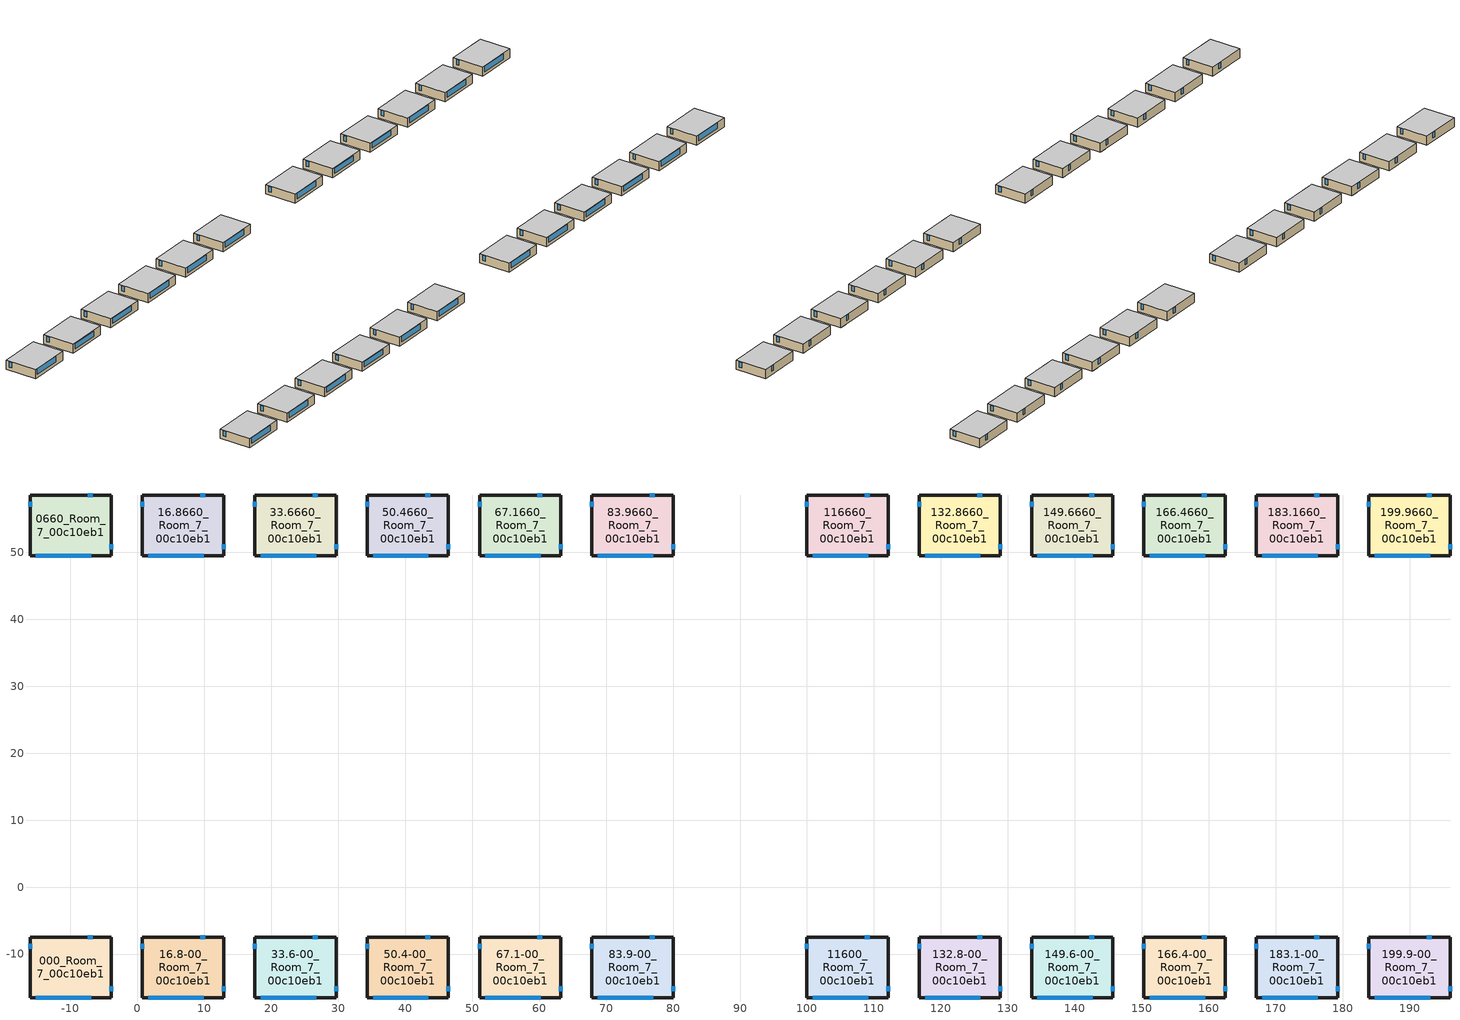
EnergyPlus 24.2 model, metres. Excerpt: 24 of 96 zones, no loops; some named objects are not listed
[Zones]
000_Room_7_00c10eb1
 floor to 000_Room_8_8c3bc936 (INT-FLOOR-TOPSIDE): -3.9,-7.45 -3.9,-16.55 -16.03,-16.55 -16.03,-7.45 z0.61
 wall outside (Steel Frame Res Ext Wall): -16.03,-7.45 -16.03,-16.55 -3.9,-16.55 -3.9,-7.45 -16.03,-7.45 z0.61:3.2
 window (Generic Double Pane): -16.03,-8.45 -16.03,-9.19 z1.52:3.04; -15.15,-16.55 -6.88,-16.55 / -3.9,-15.55 -3.9,-14.82 / -6.64,-7.45 -7.39,-7.45 z1.52:3.05
 ceiling to 000_Room_6_9d224beb ({2d4ed075-157c-437b-abe7-b8e8dfbaae9f}): -16.03,-7.45 -16.03,-16.55 -3.9,-16.55 -3.9,-7.45 z3.2
0660_Room_7_00c10eb1
 floor to 0660_Room_8_8c3bc936 (INT-FLOOR-TOPSIDE): -3.9,58.55 -3.9,49.45 -16.03,49.45 -16.03,58.55 z0.61
 wall outside (Steel Frame Res Ext Wall): -16.03,58.55 -16.03,49.45 -3.9,49.45 -3.9,58.55 -16.03,58.55 z0.61:3.2
 window (Generic Double Pane): -16.03,57.55 -16.03,56.81 z1.52:3.04; -15.15,49.45 -6.88,49.45 / -3.9,50.45 -3.9,51.18 / -6.64,58.55 -7.39,58.55 z1.52:3.05
 ceiling to 0660_Room_6_9d224beb ({2d4ed075-157c-437b-abe7-b8e8dfbaae9f}): -16.03,58.55 -16.03,49.45 -3.9,49.45 -3.9,58.55 z3.2
11600_Room_7_00c10eb1
 floor to 11600_Room_8_8c3bc936 (INT-FLOOR-TOPSIDE): 112.1,-7.45 112.1,-16.55 99.97,-16.55 99.97,-7.45 z0.61
 wall outside (Steel Frame Res Ext Wall): 99.97,-7.45 99.97,-16.55 112.1,-16.55 112.1,-7.45 99.97,-7.45 z0.61:3.2
 window (Generic Double Pane): 99.97,-8.45 99.97,-9.19 z1.52:3.04; 100.85,-16.55 109.12,-16.55 / 112.1,-15.55 112.1,-14.82 / 109.36,-7.45 108.61,-7.45 z1.52:3.05
 ceiling to 11600_Room_6_9d224beb ({2d4ed075-157c-437b-abe7-b8e8dfbaae9f}): 99.97,-7.45 99.97,-16.55 112.1,-16.55 112.1,-7.45 z3.2
116660_Room_7_00c10eb1
 floor to 116660_Room_8_8c3bc936 (INT-FLOOR-TOPSIDE): 112.1,58.55 112.1,49.45 99.97,49.45 99.97,58.55 z0.61
 wall outside (Steel Frame Res Ext Wall): 99.97,58.55 99.97,49.45 112.1,49.45 112.1,58.55 99.97,58.55 z0.61:3.2
 window (Generic Double Pane): 99.97,57.55 99.97,56.81 z1.52:3.04; 100.85,49.45 109.12,49.45 / 112.1,50.45 112.1,51.18 / 109.36,58.55 108.61,58.55 z1.52:3.05
 ceiling to 116660_Room_6_9d224beb ({2d4ed075-157c-437b-abe7-b8e8dfbaae9f}): 99.97,58.55 99.97,49.45 112.1,49.45 112.1,58.55 z3.2
132.8-00_Room_7_00c10eb1
 floor to 132.8-00_Room_8_8c3bc936 (INT-FLOOR-TOPSIDE): 128.89,-7.45 128.89,-16.55 116.75,-16.55 116.75,-7.45 z0.61
 wall outside (Steel Frame Res Ext Wall): 116.75,-7.45 116.75,-16.55 128.89,-16.55 128.89,-7.45 116.75,-7.45 z0.61:3.2
 window (Generic Double Pane): 116.75,-8.45 116.75,-9.19 z1.52:3.04; 117.63,-16.55 125.9,-16.55 / 128.89,-15.55 128.89,-14.82 / 126.15,-7.45 125.4,-7.45 z1.52:3.05
 ceiling to 132.8-00_Room_6_9d224beb ({2d4ed075-157c-437b-abe7-b8e8dfbaae9f}): 116.75,-7.45 116.75,-16.55 128.89,-16.55 128.89,-7.45 z3.2
132.8660_Room_7_00c10eb1
 floor to 132.8660_Room_8_8c3bc936 (INT-FLOOR-TOPSIDE): 128.89,58.55 128.89,49.45 116.75,49.45 116.75,58.55 z0.61
 wall outside (Steel Frame Res Ext Wall): 116.75,58.55 116.75,49.45 128.89,49.45 128.89,58.55 116.75,58.55 z0.61:3.2
 window (Generic Double Pane): 116.75,57.55 116.75,56.81 z1.52:3.04; 117.63,49.45 125.9,49.45 / 128.89,50.45 128.89,51.18 / 126.15,58.55 125.4,58.55 z1.52:3.05
 ceiling to 132.8660_Room_6_9d224beb ({2d4ed075-157c-437b-abe7-b8e8dfbaae9f}): 116.75,58.55 116.75,49.45 128.89,49.45 128.89,58.55 z3.2
149.6-00_Room_7_00c10eb1
 floor to 149.6-00_Room_8_8c3bc936 (INT-FLOOR-TOPSIDE): 145.67,-7.45 145.67,-16.55 133.54,-16.55 133.54,-7.45 z0.61
 wall outside (Steel Frame Res Ext Wall): 133.54,-7.45 133.54,-16.55 145.67,-16.55 145.67,-7.45 133.54,-7.45 z0.61:3.2
 window (Generic Double Pane): 133.54,-8.45 133.54,-9.19 z1.52:3.04; 134.42,-16.55 142.69,-16.55 / 145.67,-15.55 145.67,-14.82 / 142.93,-7.45 142.18,-7.45 z1.52:3.05
 ceiling to 149.6-00_Room_6_9d224beb ({2d4ed075-157c-437b-abe7-b8e8dfbaae9f}): 133.54,-7.45 133.54,-16.55 145.67,-16.55 145.67,-7.45 z3.2
149.6660_Room_7_00c10eb1
 floor to 149.6660_Room_8_8c3bc936 (INT-FLOOR-TOPSIDE): 145.67,58.55 145.67,49.45 133.54,49.45 133.54,58.55 z0.61
 wall outside (Steel Frame Res Ext Wall): 133.54,58.55 133.54,49.45 145.67,49.45 145.67,58.55 133.54,58.55 z0.61:3.2
 window (Generic Double Pane): 133.54,57.55 133.54,56.81 z1.52:3.04; 134.42,49.45 142.69,49.45 / 145.67,50.45 145.67,51.18 / 142.93,58.55 142.18,58.55 z1.52:3.05
 ceiling to 149.6660_Room_6_9d224beb ({2d4ed075-157c-437b-abe7-b8e8dfbaae9f}): 133.54,58.55 133.54,49.45 145.67,49.45 145.67,58.55 z3.2
16.8-00_Room_7_00c10eb1
 floor to 16.8-00_Room_8_8c3bc936 (INT-FLOOR-TOPSIDE): 12.89,-7.45 12.89,-16.55 0.75,-16.55 0.75,-7.45 z0.61
 wall outside (Steel Frame Res Ext Wall): 0.75,-7.45 0.75,-16.55 12.89,-16.55 12.89,-7.45 0.75,-7.45 z0.61:3.2
 window (Generic Double Pane): 0.75,-8.45 0.75,-9.19 z1.52:3.04; 1.63,-16.55 9.9,-16.55 / 12.89,-15.55 12.89,-14.82 / 10.15,-7.45 9.4,-7.45 z1.52:3.05
 ceiling to 16.8-00_Room_6_9d224beb ({2d4ed075-157c-437b-abe7-b8e8dfbaae9f}): 0.75,-7.45 0.75,-16.55 12.89,-16.55 12.89,-7.45 z3.2
16.8660_Room_7_00c10eb1
 floor to 16.8660_Room_8_8c3bc936 (INT-FLOOR-TOPSIDE): 12.89,58.55 12.89,49.45 0.75,49.45 0.75,58.55 z0.61
 wall outside (Steel Frame Res Ext Wall): 0.75,58.55 0.75,49.45 12.89,49.45 12.89,58.55 0.75,58.55 z0.61:3.2
 window (Generic Double Pane): 0.75,57.55 0.75,56.81 z1.52:3.04; 1.63,49.45 9.9,49.45 / 12.89,50.45 12.89,51.18 / 10.15,58.55 9.4,58.55 z1.52:3.05
 ceiling to 16.8660_Room_6_9d224beb ({2d4ed075-157c-437b-abe7-b8e8dfbaae9f}): 0.75,58.55 0.75,49.45 12.89,49.45 12.89,58.55 z3.2
166.4-00_Room_7_00c10eb1
 floor to 166.4-00_Room_8_8c3bc936 (INT-FLOOR-TOPSIDE): 162.46,-7.45 162.46,-16.55 150.33,-16.55 150.33,-7.45 z0.61
 wall outside (Steel Frame Res Ext Wall): 150.33,-7.45 150.33,-16.55 162.46,-16.55 162.46,-7.45 150.33,-7.45 z0.61:3.2
 window (Generic Double Pane): 150.33,-8.45 150.33,-9.19 z1.52:3.04; 151.21,-16.55 159.47,-16.55 / 162.46,-15.55 162.46,-14.82 / 159.72,-7.45 158.97,-7.45 z1.52:3.05
 ceiling to 166.4-00_Room_6_9d224beb ({2d4ed075-157c-437b-abe7-b8e8dfbaae9f}): 150.33,-7.45 150.33,-16.55 162.46,-16.55 162.46,-7.45 z3.2
166.4660_Room_7_00c10eb1
 floor to 166.4660_Room_8_8c3bc936 (INT-FLOOR-TOPSIDE): 162.46,58.55 162.46,49.45 150.33,49.45 150.33,58.55 z0.61
 wall outside (Steel Frame Res Ext Wall): 150.33,58.55 150.33,49.45 162.46,49.45 162.46,58.55 150.33,58.55 z0.61:3.2
 window (Generic Double Pane): 150.33,57.55 150.33,56.81 z1.52:3.04; 151.21,49.45 159.47,49.45 / 162.46,50.45 162.46,51.18 / 159.72,58.55 158.97,58.55 z1.52:3.05
 ceiling to 166.4660_Room_6_9d224beb ({2d4ed075-157c-437b-abe7-b8e8dfbaae9f}): 150.33,58.55 150.33,49.45 162.46,49.45 162.46,58.55 z3.2
183.1-00_Room_7_00c10eb1
 floor to 183.1-00_Room_8_8c3bc936 (INT-FLOOR-TOPSIDE): 179.25,-7.45 179.25,-16.55 167.11,-16.55 167.11,-7.45 z0.61
 wall outside (Steel Frame Res Ext Wall): 167.11,-7.45 167.11,-16.55 179.25,-16.55 179.25,-7.45 167.11,-7.45 z0.61:3.2
 window (Generic Double Pane): 167.11,-8.45 167.11,-9.19 z1.52:3.04; 167.99,-16.55 176.26,-16.55 / 179.25,-15.55 179.25,-14.82 / 176.5,-7.45 175.76,-7.45 z1.52:3.05
 ceiling to 183.1-00_Room_6_9d224beb ({2d4ed075-157c-437b-abe7-b8e8dfbaae9f}): 167.11,-7.45 167.11,-16.55 179.25,-16.55 179.25,-7.45 z3.2
183.1660_Room_7_00c10eb1
 floor to 183.1660_Room_8_8c3bc936 (INT-FLOOR-TOPSIDE): 179.25,58.55 179.25,49.45 167.11,49.45 167.11,58.55 z0.61
 wall outside (Steel Frame Res Ext Wall): 167.11,58.55 167.11,49.45 179.25,49.45 179.25,58.55 167.11,58.55 z0.61:3.2
 window (Generic Double Pane): 167.11,57.55 167.11,56.81 z1.52:3.04; 167.99,49.45 176.26,49.45 / 179.25,50.45 179.25,51.18 / 176.5,58.55 175.76,58.55 z1.52:3.05
 ceiling to 183.1660_Room_6_9d224beb ({2d4ed075-157c-437b-abe7-b8e8dfbaae9f}): 167.11,58.55 167.11,49.45 179.25,49.45 179.25,58.55 z3.2
199.9-00_Room_7_00c10eb1
 floor to 199.9-00_Room_8_8c3bc936 (INT-FLOOR-TOPSIDE): 196.03,-7.45 196.03,-16.55 183.9,-16.55 183.9,-7.45 z0.61
 wall outside (Steel Frame Res Ext Wall): 183.9,-7.45 183.9,-16.55 196.03,-16.55 196.03,-7.45 183.9,-7.45 z0.61:3.2
 window (Generic Double Pane): 183.9,-8.45 183.9,-9.19 z1.52:3.04; 184.78,-16.55 193.04,-16.55 / 196.03,-15.55 196.03,-14.82 / 193.29,-7.45 192.54,-7.45 z1.52:3.05
 ceiling to 199.9-00_Room_6_9d224beb ({2d4ed075-157c-437b-abe7-b8e8dfbaae9f}): 183.9,-7.45 183.9,-16.55 196.03,-16.55 196.03,-7.45 z3.2
199.9660_Room_7_00c10eb1
 floor to 199.9660_Room_8_8c3bc936 (INT-FLOOR-TOPSIDE): 196.03,58.55 196.03,49.45 183.9,49.45 183.9,58.55 z0.61
 wall outside (Steel Frame Res Ext Wall): 183.9,58.55 183.9,49.45 196.03,49.45 196.03,58.55 183.9,58.55 z0.61:3.2
 window (Generic Double Pane): 183.9,57.55 183.9,56.81 z1.52:3.04; 184.78,49.45 193.04,49.45 / 196.03,50.45 196.03,51.18 / 193.29,58.55 192.54,58.55 z1.52:3.05
 ceiling to 199.9660_Room_6_9d224beb ({2d4ed075-157c-437b-abe7-b8e8dfbaae9f}): 183.9,58.55 183.9,49.45 196.03,49.45 196.03,58.55 z3.2
33.6-00_Room_7_00c10eb1
 floor to 33.6-00_Room_8_8c3bc936 (INT-FLOOR-TOPSIDE): 29.67,-7.45 29.67,-16.55 17.54,-16.55 17.54,-7.45 z0.61
 wall outside (Steel Frame Res Ext Wall): 17.54,-7.45 17.54,-16.55 29.67,-16.55 29.67,-7.45 17.54,-7.45 z0.61:3.2
 window (Generic Double Pane): 17.54,-8.45 17.54,-9.19 z1.52:3.04; 18.42,-16.55 26.69,-16.55 / 29.67,-15.55 29.67,-14.82 / 26.93,-7.45 26.18,-7.45 z1.52:3.05
 ceiling to 33.6-00_Room_6_9d224beb ({2d4ed075-157c-437b-abe7-b8e8dfbaae9f}): 17.54,-7.45 17.54,-16.55 29.67,-16.55 29.67,-7.45 z3.2
33.6660_Room_7_00c10eb1
 floor to 33.6660_Room_8_8c3bc936 (INT-FLOOR-TOPSIDE): 29.67,58.55 29.67,49.45 17.54,49.45 17.54,58.55 z0.61
 wall outside (Steel Frame Res Ext Wall): 17.54,58.55 17.54,49.45 29.67,49.45 29.67,58.55 17.54,58.55 z0.61:3.2
 window (Generic Double Pane): 17.54,57.55 17.54,56.81 z1.52:3.04; 18.42,49.45 26.69,49.45 / 29.67,50.45 29.67,51.18 / 26.93,58.55 26.18,58.55 z1.52:3.05
 ceiling to 33.6660_Room_6_9d224beb ({2d4ed075-157c-437b-abe7-b8e8dfbaae9f}): 17.54,58.55 17.54,49.45 29.67,49.45 29.67,58.55 z3.2
50.4-00_Room_7_00c10eb1
 floor to 50.4-00_Room_8_8c3bc936 (INT-FLOOR-TOPSIDE): 46.46,-7.45 46.46,-16.55 34.33,-16.55 34.33,-7.45 z0.61
 wall outside (Steel Frame Res Ext Wall): 34.33,-7.45 34.33,-16.55 46.46,-16.55 46.46,-7.45 34.33,-7.45 z0.61:3.2
 window (Generic Double Pane): 34.33,-8.45 34.33,-9.19 z1.52:3.04; 35.21,-16.55 43.47,-16.55 / 46.46,-15.55 46.46,-14.82 / 43.72,-7.45 42.97,-7.45 z1.52:3.05
 ceiling to 50.4-00_Room_6_9d224beb ({2d4ed075-157c-437b-abe7-b8e8dfbaae9f}): 34.33,-7.45 34.33,-16.55 46.46,-16.55 46.46,-7.45 z3.2
50.4660_Room_7_00c10eb1
 floor to 50.4660_Room_8_8c3bc936 (INT-FLOOR-TOPSIDE): 46.46,58.55 46.46,49.45 34.33,49.45 34.33,58.55 z0.61
 wall outside (Steel Frame Res Ext Wall): 34.33,58.55 34.33,49.45 46.46,49.45 46.46,58.55 34.33,58.55 z0.61:3.2
 window (Generic Double Pane): 34.33,57.55 34.33,56.81 z1.52:3.04; 35.21,49.45 43.47,49.45 / 46.46,50.45 46.46,51.18 / 43.72,58.55 42.97,58.55 z1.52:3.05
 ceiling to 50.4660_Room_6_9d224beb ({2d4ed075-157c-437b-abe7-b8e8dfbaae9f}): 34.33,58.55 34.33,49.45 46.46,49.45 46.46,58.55 z3.2
67.1-00_Room_7_00c10eb1
 floor to 67.1-00_Room_8_8c3bc936 (INT-FLOOR-TOPSIDE): 63.25,-7.45 63.25,-16.55 51.11,-16.55 51.11,-7.45 z0.61
 wall outside (Steel Frame Res Ext Wall): 51.11,-7.45 51.11,-16.55 63.25,-16.55 63.25,-7.45 51.11,-7.45 z0.61:3.2
 window (Generic Double Pane): 51.11,-8.45 51.11,-9.19 z1.52:3.04; 51.99,-16.55 60.26,-16.55 / 63.25,-15.55 63.25,-14.82 / 60.5,-7.45 59.76,-7.45 z1.52:3.05
 ceiling to 67.1-00_Room_6_9d224beb ({2d4ed075-157c-437b-abe7-b8e8dfbaae9f}): 51.11,-7.45 51.11,-16.55 63.25,-16.55 63.25,-7.45 z3.2
67.1660_Room_7_00c10eb1
 floor to 67.1660_Room_8_8c3bc936 (INT-FLOOR-TOPSIDE): 63.25,58.55 63.25,49.45 51.11,49.45 51.11,58.55 z0.61
 wall outside (Steel Frame Res Ext Wall): 51.11,58.55 51.11,49.45 63.25,49.45 63.25,58.55 51.11,58.55 z0.61:3.2
 window (Generic Double Pane): 51.11,57.55 51.11,56.81 z1.52:3.04; 51.99,49.45 60.26,49.45 / 63.25,50.45 63.25,51.18 / 60.5,58.55 59.76,58.55 z1.52:3.05
 ceiling to 67.1660_Room_6_9d224beb ({2d4ed075-157c-437b-abe7-b8e8dfbaae9f}): 51.11,58.55 51.11,49.45 63.25,49.45 63.25,58.55 z3.2
83.9-00_Room_7_00c10eb1
 floor to 83.9-00_Room_8_8c3bc936 (INT-FLOOR-TOPSIDE): 80.03,-7.45 80.03,-16.55 67.9,-16.55 67.9,-7.45 z0.61
 wall outside (Steel Frame Res Ext Wall): 67.9,-7.45 67.9,-16.55 80.03,-16.55 80.03,-7.45 67.9,-7.45 z0.61:3.2
 window (Generic Double Pane): 67.9,-8.45 67.9,-9.19 z1.52:3.04; 68.78,-16.55 77.04,-16.55 / 80.03,-15.55 80.03,-14.82 / 77.29,-7.45 76.54,-7.45 z1.52:3.05
 ceiling to 83.9-00_Room_6_9d224beb ({2d4ed075-157c-437b-abe7-b8e8dfbaae9f}): 67.9,-7.45 67.9,-16.55 80.03,-16.55 80.03,-7.45 z3.2
83.9660_Room_7_00c10eb1
 floor to 83.9660_Room_8_8c3bc936 (INT-FLOOR-TOPSIDE): 80.03,58.55 80.03,49.45 67.9,49.45 67.9,58.55 z0.61
 wall outside (Steel Frame Res Ext Wall): 67.9,58.55 67.9,49.45 80.03,49.45 80.03,58.55 67.9,58.55 z0.61:3.2
 window (Generic Double Pane): 67.9,57.55 67.9,56.81 z1.52:3.04; 68.78,49.45 77.04,49.45 / 80.03,50.45 80.03,51.18 / 77.29,58.55 76.54,58.55 z1.52:3.05
 ceiling to 83.9660_Room_6_9d224beb ({2d4ed075-157c-437b-abe7-b8e8dfbaae9f}): 67.9,58.55 67.9,49.45 80.03,49.45 80.03,58.55 z3.2
shading: 62.75,-7.45 61,-7.45 / 45.96,-7.45 44.22,-7.45 / 145.17,58.55 143.43,58.55 / -4.4,-7.45 -6.14,-7.45 / 111.6,-7.45 109.86,-7.45 / 128.39,58.55 126.65,58.55 / 79.53,58.55 77.79,58.55 / 161.96,58.55 160.22,58.55 / -4.4,58.55 -6.14,58.55 / 161.96,-7.45 160.22,-7.45 / 79.53,-7.45 77.79,-7.45 / 178.75,58.55 177,58.55 / 29.17,-7.45 27.43,-7.45 / 128.39,-7.45 126.65,-7.45 / 145.17,-7.45 143.43,-7.45 / 111.6,58.55 109.86,58.55 / 45.96,58.55 44.22,58.55 / 12.39,58.55 10.65,58.55 / 29.17,58.55 27.43,58.55 / 195.53,-7.45 193.79,-7.45 / 12.39,-7.45 10.65,-7.45 / 62.75,58.55 61,58.55 / 195.53,58.55 193.79,58.55 / 178.75,-7.45 177,-7.45 z0.61:2.74
[Building]
NUs_RC1: North Axis {deg}=0; Terrain=City; Solar Distribution=FullExteriorWithReflections
[Site:Location]
Site 1: Latitude {deg}=0; Longitude {deg}=0; Time Zone {hr}=0; Elevation {m}=0
[Site:WaterMainsTemperature]
Calculation Method=CorrelationFromWeatherFile
[SizingPeriod:DesignDay] Month=7; Day of Month=21; Day Type=SummerDesignDay; Dry-Bulb Temperature Range Modifier Type=DefaultMultipliers; Barometric Pressure {Pa}=100893; Wind Speed {m/s}=5.4; Wind Direction {deg}=230; Rain Indicator=No; Snow Indicator=No; Daylight Saving Time Indicator=No; Solar Model Indicator=ASHRAETau2017; Begin Environment Reset Mode=FullResetAtBeginEnvironment
Name | Maximum Dry-Bulb Temperature {C} | Daily Dry-Bulb Temperature Range {deltaC} | Humidity Condition Type | Wetbulb or DewPoint at Maximum Dry-Bulb {C} | Enthalpy at Maximum Dry-Bulb {J/kg}
Montreal Intl AP Ann Clg .4% Condns DB=>MWB | 30.3 | 10.1 | Wetbulb | 22.1
Montreal Intl AP Ann Clg .4% Condns DP=>MDB | 26.1 | 8.8 | Dewpoint | 21.8
Montreal Intl AP Ann Clg .4% Condns Enth=>MDB | 28.1 | 8.8 | Enthalpy |  | 70000
Montreal Intl AP Ann Clg .4% Condns WB=>MDB | 28.2 | 8.8 | Wetbulb | 23.4
[Material] Thermal Absorptance=0.9
Name | Roughness | Thickness {m} | Conductivity {W/m-K} | Density {kg/m3} | Specific Heat {J/kg-K} | Solar Absorptance | Visible Absorptance
1/2IN Gypsum | Smooth | 0.0127 | 0.16 | 784.9 | 830 | 0.92 | 0.92
1IN Stucco | Smooth | 0.0253 | 0.691337 | 1858 | 836.46 | 0.7 | 0.92
8IN CONCRETE HW | Rough | 0.2032 | 1.311 | 2240 | 836.8 | 0.7 | 0.7
CP02 CARPET PAD | VeryRough | 0.01 | 0.037 | 28.8 | 1210 | 0.7 | 0.8
MAT-CC05 4 HW CONCRETE | Rough | 0.1016 | 1.311 | 2240 | 836.8 | 0.7 | 0.7
Std Wood 6inch | MediumSmooth | 0.15 | 0.12 | 540 | 1210 | 0.7 | 0.7
Wall Insulation HP | MediumRough | 0.32972 | 0.049 | 265 | 836.8 | 0.7 | 0.7
[WindowMaterial:Gas]
Generic Window Air Gap: Gas Type=Air; Thickness {m}=0.0127
[WindowMaterial:Glazing] Optical Data Type=SpectralAverage; Thickness {m}=0.006; Infrared Transmittance at Normal Incidence=0; Front Side Infrared Hemispherical Emissivity=0.84; Conductivity {W/m-K}=1; Dirt Correction Factor for Solar and Visible Transmittance=1; Solar Diffusing=No
Name | Solar Transmittance at Normal Incidence | Front Side Solar Reflectance at Normal Incidence | Back Side Solar Reflectance at Normal Incidence | Visible Transmittance at Normal Incidence | Front Side Visible Reflectance at Normal Incidence | Back Side Visible Reflectance at Normal Incidence | Back Side Infrared Hemispherical Emissivity
Generic Clear Glass | 0.77 | 0.07 | 0.07 | 0.88 | 0.08 | 0.08 | 0.84
Generic Low-e Glass | 0.45 | 0.36 | 0.36 | 0.71 | 0.21 | 0.21 | 0.047
[Construction]
Generic Double Pane: Generic Low-e Glass, Generic Window Air Gap, Generic Clear Glass
INT-FLOOR-TOPSIDE: MAT-CC05 4 HW CONCRETE, CP02 CARPET PAD
InteriorFurnishings: Std Wood 6inch
Steel Frame Res Ext Wall: 1IN Stucco, 8IN CONCRETE HW, Wall Insulation HP, 1/2IN Gypsum
{2d4ed075-157c-437b-abe7-b8e8dfbaae9f}: CP02 CARPET PAD, MAT-CC05 4 HW CONCRETE
[Zone] Multiplier=1; Ceiling Height {m}=2.59146; Volume {m3}=286.121; Part of Total Floor Area=Yes
000_Room_7_00c10eb1; 0660_Room_7_00c10eb1; 11600_Room_7_00c10eb1; 116660_Room_7_00c10eb1; 132.8-00_Room_7_00c10eb1; 132.8660_Room_7_00c10eb1; 149.6-00_Room_7_00c10eb1; 149.6660_Room_7_00c10eb1; 16.8-00_Room_7_00c10eb1; 16.8660_Room_7_00c10eb1; 166.4-00_Room_7_00c10eb1; 166.4660_Room_7_00c10eb1; 183.1-00_Room_7_00c10eb1; 183.1660_Room_7_00c10eb1; 199.9-00_Room_7_00c10eb1; 199.9660_Room_7_00c10eb1; 33.6-00_Room_7_00c10eb1; 33.6660_Room_7_00c10eb1; 50.4-00_Room_7_00c10eb1; 50.4660_Room_7_00c10eb1; 67.1-00_Room_7_00c10eb1; 67.1660_Room_7_00c10eb1; 83.9-00_Room_7_00c10eb1; 83.9660_Room_7_00c10eb1
[Space] Volume {m3}=286.121; Space Type=ProgramType_0679ea9f
Name | Zone
000_Room_7_00c10eb1_Space | 000_Room_7_00c10eb1
0660_Room_7_00c10eb1_Space | 0660_Room_7_00c10eb1
11600_Room_7_00c10eb1_Space | 11600_Room_7_00c10eb1
116660_Room_7_00c10eb1_Space | 116660_Room_7_00c10eb1
132.8-00_Room_7_00c10eb1_Space | 132.8-00_Room_7_00c10eb1
132.8660_Room_7_00c10eb1_Space | 132.8660_Room_7_00c10eb1
149.6-00_Room_7_00c10eb1_Space | 149.6-00_Room_7_00c10eb1
149.6660_Room_7_00c10eb1_Space | 149.6660_Room_7_00c10eb1
16.8-00_Room_7_00c10eb1_Space | 16.8-00_Room_7_00c10eb1
16.8660_Room_7_00c10eb1_Space | 16.8660_Room_7_00c10eb1
166.4-00_Room_7_00c10eb1_Space | 166.4-00_Room_7_00c10eb1
166.4660_Room_7_00c10eb1_Space | 166.4660_Room_7_00c10eb1
183.1-00_Room_7_00c10eb1_Space | 183.1-00_Room_7_00c10eb1
183.1660_Room_7_00c10eb1_Space | 183.1660_Room_7_00c10eb1
199.9-00_Room_7_00c10eb1_Space | 199.9-00_Room_7_00c10eb1
199.9660_Room_7_00c10eb1_Space | 199.9660_Room_7_00c10eb1
33.6-00_Room_7_00c10eb1_Space | 33.6-00_Room_7_00c10eb1
33.6660_Room_7_00c10eb1_Space | 33.6660_Room_7_00c10eb1
50.4-00_Room_7_00c10eb1_Space | 50.4-00_Room_7_00c10eb1
50.4660_Room_7_00c10eb1_Space | 50.4660_Room_7_00c10eb1
67.1-00_Room_7_00c10eb1_Space | 67.1-00_Room_7_00c10eb1
67.1660_Room_7_00c10eb1_Space | 67.1660_Room_7_00c10eb1
83.9-00_Room_7_00c10eb1_Space | 83.9-00_Room_7_00c10eb1
83.9660_Room_7_00c10eb1_Space | 83.9660_Room_7_00c10eb1
[OtherEquipment] Fuel Type=Electricity; Schedule=ExteriorLight; Design Level Calculation Method=EquipmentLevel; Design Level {W}=47.3411; Fraction Latent=0; Fraction Radiant=0; Fraction Lost=0
Name | Zone or ZoneList or Space or SpaceList
Process_89f5c71c..Room_7_00c10eb1..000_Room_7_00c10eb1 | 000_Room_7_00c10eb1_Space
Process_89f5c71c..Room_7_00c10eb1..0660_Room_7_00c10eb1 | 0660_Room_7_00c10eb1_Space
Process_89f5c71c..Room_7_00c10eb1..11600_Room_7_00c10eb1 | 11600_Room_7_00c10eb1_Space
Process_89f5c71c..Room_7_00c10eb1..116660_Room_7_00c10eb1 | 116660_Room_7_00c10eb1_Space
Process_89f5c71c..Room_7_00c10eb1..132.8-00_Room_7_00c10eb1 | 132.8-00_Room_7_00c10eb1_Space
Process_89f5c71c..Room_7_00c10eb1..132.8660_Room_7_00c10eb1 | 132.8660_Room_7_00c10eb1_Space
Process_89f5c71c..Room_7_00c10eb1..149.6-00_Room_7_00c10eb1 | 149.6-00_Room_7_00c10eb1_Space
Process_89f5c71c..Room_7_00c10eb1..149.6660_Room_7_00c10eb1 | 149.6660_Room_7_00c10eb1_Space
Process_89f5c71c..Room_7_00c10eb1..16.8-00_Room_7_00c10eb1 | 16.8-00_Room_7_00c10eb1_Space
Process_89f5c71c..Room_7_00c10eb1..16.8660_Room_7_00c10eb1 | 16.8660_Room_7_00c10eb1_Space
Process_89f5c71c..Room_7_00c10eb1..166.4-00_Room_7_00c10eb1 | 166.4-00_Room_7_00c10eb1_Space
Process_89f5c71c..Room_7_00c10eb1..166.4660_Room_7_00c10eb1 | 166.4660_Room_7_00c10eb1_Space
Process_89f5c71c..Room_7_00c10eb1..183.1-00_Room_7_00c10eb1 | 183.1-00_Room_7_00c10eb1_Space
Process_89f5c71c..Room_7_00c10eb1..183.1660_Room_7_00c10eb1 | 183.1660_Room_7_00c10eb1_Space
Process_89f5c71c..Room_7_00c10eb1..199.9-00_Room_7_00c10eb1 | 199.9-00_Room_7_00c10eb1_Space
Process_89f5c71c..Room_7_00c10eb1..199.9660_Room_7_00c10eb1 | 199.9660_Room_7_00c10eb1_Space
Process_89f5c71c..Room_7_00c10eb1..33.6-00_Room_7_00c10eb1 | 33.6-00_Room_7_00c10eb1_Space
Process_89f5c71c..Room_7_00c10eb1..33.6660_Room_7_00c10eb1 | 33.6660_Room_7_00c10eb1_Space
Process_89f5c71c..Room_7_00c10eb1..50.4-00_Room_7_00c10eb1 | 50.4-00_Room_7_00c10eb1_Space
Process_89f5c71c..Room_7_00c10eb1..50.4660_Room_7_00c10eb1 | 50.4660_Room_7_00c10eb1_Space
Process_89f5c71c..Room_7_00c10eb1..67.1-00_Room_7_00c10eb1 | 67.1-00_Room_7_00c10eb1_Space
Process_89f5c71c..Room_7_00c10eb1..67.1660_Room_7_00c10eb1 | 67.1660_Room_7_00c10eb1_Space
Process_89f5c71c..Room_7_00c10eb1..83.9-00_Room_7_00c10eb1 | 83.9-00_Room_7_00c10eb1_Space
Process_89f5c71c..Room_7_00c10eb1..83.9660_Room_7_00c10eb1 | 83.9660_Room_7_00c10eb1_Space
[ZoneInfiltration:DesignFlowRate]
Infiltration_2b5b2af8: Zone or ZoneList or Space or SpaceList=ProgramType_0679ea9f; Schedule=Always On; Design Flow Rate Calculation Method=Flow/ExteriorArea; Flow Rate per Exterior Surface Area {m3/s-m2}=7.22208e-05; Constant Term Coefficient=1; Temperature Term Coefficient=0; Velocity Term Coefficient=0
[SpaceList]
ProgramType_0679ea9f: 83.9-00_Room_7_00c10eb1_Space, 50.4660_Room_7_00c10eb1_Space, 132.8-00_Room_7_00c10eb1_Space, 000_Room_6_9d224beb_Space, 000_Room_7_00c10eb1_Space, 16.8-00_Room_6_9d224beb_Space, 67.1-00_Room_6_9d224beb_Space, 16.8-00_Room_7_00c10eb1_Space, 33.6660_Room_7_00c10eb1_Space, 83.9660_Room_7_00c10eb1_Space, 67.1660_Room_6_9d224beb_Space, 33.6-00_Room_6_9d224beb_Space, 183.1660_Room_7_00c10eb1_Space, 33.6-00_Room_7_00c10eb1_Space, 149.6-00_Room_6_9d224beb_Space, 50.4-00_Room_6_9d224beb_Space, 183.1-00_Room_6_9d224beb_Space, 50.4-00_Room_7_00c10eb1_Space, 67.1-00_Room_7_00c10eb1_Space, 83.9-00_Room_6_9d224beb_Space, 0660_Room_6_9d224beb_Space, 67.1660_Room_7_00c10eb1_Space, 0660_Room_7_00c10eb1_Space, 199.9-00_Room_6_9d224beb_Space, 16.8660_Room_6_9d224beb_Space, 83.9660_Room_6_9d224beb_Space, 16.8660_Room_7_00c10eb1_Space, 11600_Room_6_9d224beb_Space, 33.6660_Room_6_9d224beb_Space, 50.4660_Room_6_9d224beb_Space, 11600_Room_7_00c10eb1_Space, 132.8-00_Room_6_9d224beb_Space, 149.6-00_Room_7_00c10eb1_Space, 166.4-00_Room_6_9d224beb_Space, 166.4-00_Room_7_00c10eb1_Space, 183.1-00_Room_7_00c10eb1_Space, 199.9-00_Room_7_00c10eb1_Space, 116660_Room_6_9d224beb_Space, 116660_Room_7_00c10eb1_Space, 132.8660_Room_6_9d224beb_Space, 132.8660_Room_7_00c10eb1_Space, 149.6660_Room_6_9d224beb_Space, 149.6660_Room_7_00c10eb1_Space, 166.4660_Room_6_9d224beb_Space, 166.4660_Room_7_00c10eb1_Space, 183.1660_Room_6_9d224beb_Space, 199.9660_Room_6_9d224beb_Space, 199.9660_Room_7_00c10eb1_Space
[Lights]
MidriseApartment Apartment Light: Zone or ZoneList or Space or SpaceList=ProgramType_0679ea9f; Schedule=MidriseApartment Apartment Light; Design Level Calculation Method=Watts/Area; Watts per Floor Area {W/m2}=0.98; Return Air Fraction=0; Fraction Radiant=0.2; Fraction Visible=0.6; Fraction Replaceable=1
[People]
People_5c1221e8: Zone or ZoneList or Space or SpaceList=ProgramType_0679ea9f; Number of People Schedule=17_OccupancyDay; Number of People Calculation Method=People/Area; People per Floor Area {person/m2}=0.0271717; Fraction Radiant=0.3; Activity Level Schedule=DEER Activity 117W/person
[ElectricEquipment]
Equipment_388bffaf: Zone or ZoneList or Space or SpaceList=ProgramType_0679ea9f; Schedule=INTERMITTENT; Design Level Calculation Method=Watts/Area; Watts per Floor Area {W/m2}=4.52862; Fraction Latent=0; Fraction Radiant=0.3; Fraction Lost=0
[InternalMass] Construction=InteriorFurnishings; Surface Area {m2}=9.895
Name | Zone or ZoneList | Space or SpaceList
Internal Mass 4::000_Room_7_00c10eb1 | 000_Room_7_00c10eb1 | 000_Room_7_00c10eb1_Space
Internal Mass 4::0660_Room_7_00c10eb1 | 0660_Room_7_00c10eb1 | 0660_Room_7_00c10eb1_Space
Internal Mass 4::11600_Room_7_00c10eb1 | 11600_Room_7_00c10eb1 | 11600_Room_7_00c10eb1_Space
Internal Mass 4::116660_Room_7_00c10eb1 | 116660_Room_7_00c10eb1 | 116660_Room_7_00c10eb1_Space
Internal Mass 4::132.8-00_Room_7_00c10eb1 | 132.8-00_Room_7_00c10eb1 | 132.8-00_Room_7_00c10eb1_Space
Internal Mass 4::132.8660_Room_7_00c10eb1 | 132.8660_Room_7_00c10eb1 | 132.8660_Room_7_00c10eb1_Space
Internal Mass 4::149.6-00_Room_7_00c10eb1 | 149.6-00_Room_7_00c10eb1 | 149.6-00_Room_7_00c10eb1_Space
Internal Mass 4::149.6660_Room_7_00c10eb1 | 149.6660_Room_7_00c10eb1 | 149.6660_Room_7_00c10eb1_Space
Internal Mass 4::16.8-00_Room_7_00c10eb1 | 16.8-00_Room_7_00c10eb1 | 16.8-00_Room_7_00c10eb1_Space
Internal Mass 4::16.8660_Room_7_00c10eb1 | 16.8660_Room_7_00c10eb1 | 16.8660_Room_7_00c10eb1_Space
Internal Mass 4::166.4-00_Room_7_00c10eb1 | 166.4-00_Room_7_00c10eb1 | 166.4-00_Room_7_00c10eb1_Space
Internal Mass 4::166.4660_Room_7_00c10eb1 | 166.4660_Room_7_00c10eb1 | 166.4660_Room_7_00c10eb1_Space
Internal Mass 4::183.1-00_Room_7_00c10eb1 | 183.1-00_Room_7_00c10eb1 | 183.1-00_Room_7_00c10eb1_Space
Internal Mass 4::183.1660_Room_7_00c10eb1 | 183.1660_Room_7_00c10eb1 | 183.1660_Room_7_00c10eb1_Space
Internal Mass 4::199.9-00_Room_7_00c10eb1 | 199.9-00_Room_7_00c10eb1 | 199.9-00_Room_7_00c10eb1_Space
Internal Mass 4::199.9660_Room_7_00c10eb1 | 199.9660_Room_7_00c10eb1 | 199.9660_Room_7_00c10eb1_Space
Internal Mass 4::33.6-00_Room_7_00c10eb1 | 33.6-00_Room_7_00c10eb1 | 33.6-00_Room_7_00c10eb1_Space
Internal Mass 4::33.6660_Room_7_00c10eb1 | 33.6660_Room_7_00c10eb1 | 33.6660_Room_7_00c10eb1_Space
Internal Mass 4::50.4-00_Room_7_00c10eb1 | 50.4-00_Room_7_00c10eb1 | 50.4-00_Room_7_00c10eb1_Space
Internal Mass 4::50.4660_Room_7_00c10eb1 | 50.4660_Room_7_00c10eb1 | 50.4660_Room_7_00c10eb1_Space
Internal Mass 4::67.1-00_Room_7_00c10eb1 | 67.1-00_Room_7_00c10eb1 | 67.1-00_Room_7_00c10eb1_Space
Internal Mass 4::67.1660_Room_7_00c10eb1 | 67.1660_Room_7_00c10eb1 | 67.1660_Room_7_00c10eb1_Space
Internal Mass 4::83.9-00_Room_7_00c10eb1 | 83.9-00_Room_7_00c10eb1 | 83.9-00_Room_7_00c10eb1_Space
Internal Mass 4::83.9660_Room_7_00c10eb1 | 83.9660_Room_7_00c10eb1 | 83.9660_Room_7_00c10eb1_Space
[ZoneVentilation:WindandStackOpenArea] Opening Area Fraction Schedule=VentingSched; Opening Effectiveness=0; Discharge Coefficient for Opening=0.45; Minimum Indoor Temperature {C}=23; Maximum Indoor Temperature {C}=25; Delta Temperature {deltaC}=0.5; Minimum Outdoor Temperature {C}=-32; Maximum Outdoor Temperature {C}=33; Maximum Wind Speed {m/s}=40
Name | Zone or Space | Opening Area {m2} | Effective Angle {deg} | Height Difference {m}
000_Aperture_779441be_Opening | 000_Room_7_00c10eb1 | 0.563406 | 270 | 1.5201
000_Aperture_437826d9_Opening | 000_Room_7_00c10eb1 | 6.30122 | 180 | 1.52439
000_Aperture_233dfaa0_Opening | 000_Room_7_00c10eb1 | 0.559956 | 90 | 1.52439
000_Aperture_1b716dfd_Opening | 000_Room_7_00c10eb1 | 0.569509 | 0 | 1.52439
0660_Aperture_779441be_Opening | 0660_Room_7_00c10eb1 | 0.563406 | 270 | 1.5201
0660_Aperture_437826d9_Opening | 0660_Room_7_00c10eb1 | 6.30122 | 180 | 1.52439
0660_Aperture_233dfaa0_Opening | 0660_Room_7_00c10eb1 | 0.559956 | 90 | 1.52439
0660_Aperture_1b716dfd_Opening | 0660_Room_7_00c10eb1 | 0.569509 | 0 | 1.52439
11600_Aperture_779441be_Opening | 11600_Room_7_00c10eb1 | 0.563406 | 270 | 1.5201
11600_Aperture_437826d9_Opening | 11600_Room_7_00c10eb1 | 6.30122 | 180 | 1.52439
11600_Aperture_233dfaa0_Opening | 11600_Room_7_00c10eb1 | 0.559956 | 90 | 1.52439
11600_Aperture_1b716dfd_Opening | 11600_Room_7_00c10eb1 | 0.569509 | 0 | 1.52439
116660_Aperture_779441be_Opening | 116660_Room_7_00c10eb1 | 0.563406 | 270 | 1.5201
116660_Aperture_437826d9_Opening | 116660_Room_7_00c10eb1 | 6.30122 | 180 | 1.52439
116660_Aperture_233dfaa0_Opening | 116660_Room_7_00c10eb1 | 0.559956 | 90 | 1.52439
116660_Aperture_1b716dfd_Opening | 116660_Room_7_00c10eb1 | 0.569509 | 0 | 1.52439
132.8-00_Aperture_779441be_Opening | 132.8-00_Room_7_00c10eb1 | 0.563406 | 270 | 1.5201
132.8-00_Aperture_437826d9_Opening | 132.8-00_Room_7_00c10eb1 | 6.30122 | 180 | 1.52439
132.8-00_Aperture_233dfaa0_Opening | 132.8-00_Room_7_00c10eb1 | 0.559956 | 90 | 1.52439
132.8-00_Aperture_1b716dfd_Opening | 132.8-00_Room_7_00c10eb1 | 0.569509 | 0 | 1.52439
132.8660_Aperture_779441be_Opening | 132.8660_Room_7_00c10eb1 | 0.563406 | 270 | 1.5201
132.8660_Aperture_437826d9_Opening | 132.8660_Room_7_00c10eb1 | 6.30122 | 180 | 1.52439
132.8660_Aperture_233dfaa0_Opening | 132.8660_Room_7_00c10eb1 | 0.559956 | 90 | 1.52439
132.8660_Aperture_1b716dfd_Opening | 132.8660_Room_7_00c10eb1 | 0.569509 | 0 | 1.52439
149.6-00_Aperture_779441be_Opening | 149.6-00_Room_7_00c10eb1 | 0.563406 | 270 | 1.5201
149.6-00_Aperture_437826d9_Opening | 149.6-00_Room_7_00c10eb1 | 6.30122 | 180 | 1.52439
149.6-00_Aperture_233dfaa0_Opening | 149.6-00_Room_7_00c10eb1 | 0.559956 | 90 | 1.52439
149.6-00_Aperture_1b716dfd_Opening | 149.6-00_Room_7_00c10eb1 | 0.569509 | 0 | 1.52439
149.6660_Aperture_779441be_Opening | 149.6660_Room_7_00c10eb1 | 0.563406 | 270 | 1.5201
149.6660_Aperture_437826d9_Opening | 149.6660_Room_7_00c10eb1 | 6.30122 | 180 | 1.52439
149.6660_Aperture_233dfaa0_Opening | 149.6660_Room_7_00c10eb1 | 0.559956 | 90 | 1.52439
149.6660_Aperture_1b716dfd_Opening | 149.6660_Room_7_00c10eb1 | 0.569509 | 0 | 1.52439
16.8-00_Aperture_779441be_Opening | 16.8-00_Room_7_00c10eb1 | 0.563406 | 270 | 1.5201
16.8-00_Aperture_437826d9_Opening | 16.8-00_Room_7_00c10eb1 | 6.30122 | 180 | 1.52439
16.8-00_Aperture_233dfaa0_Opening | 16.8-00_Room_7_00c10eb1 | 0.559956 | 90 | 1.52439
16.8-00_Aperture_1b716dfd_Opening | 16.8-00_Room_7_00c10eb1 | 0.569509 | 0 | 1.52439
16.8660_Aperture_779441be_Opening | 16.8660_Room_7_00c10eb1 | 0.563406 | 270 | 1.5201
16.8660_Aperture_437826d9_Opening | 16.8660_Room_7_00c10eb1 | 6.30122 | 180 | 1.52439
16.8660_Aperture_233dfaa0_Opening | 16.8660_Room_7_00c10eb1 | 0.559956 | 90 | 1.52439
16.8660_Aperture_1b716dfd_Opening | 16.8660_Room_7_00c10eb1 | 0.569509 | 0 | 1.52439
166.4-00_Aperture_779441be_Opening | 166.4-00_Room_7_00c10eb1 | 0.563406 | 270 | 1.5201
166.4-00_Aperture_437826d9_Opening | 166.4-00_Room_7_00c10eb1 | 6.30122 | 180 | 1.52439
166.4-00_Aperture_233dfaa0_Opening | 166.4-00_Room_7_00c10eb1 | 0.559956 | 90 | 1.52439
166.4-00_Aperture_1b716dfd_Opening | 166.4-00_Room_7_00c10eb1 | 0.569509 | 0 | 1.52439
166.4660_Aperture_779441be_Opening | 166.4660_Room_7_00c10eb1 | 0.563406 | 270 | 1.5201
166.4660_Aperture_437826d9_Opening | 166.4660_Room_7_00c10eb1 | 6.30122 | 180 | 1.52439
166.4660_Aperture_233dfaa0_Opening | 166.4660_Room_7_00c10eb1 | 0.559956 | 90 | 1.52439
166.4660_Aperture_1b716dfd_Opening | 166.4660_Room_7_00c10eb1 | 0.569509 | 0 | 1.52439
183.1-00_Aperture_779441be_Opening | 183.1-00_Room_7_00c10eb1 | 0.563406 | 270 | 1.5201
183.1-00_Aperture_437826d9_Opening | 183.1-00_Room_7_00c10eb1 | 6.30122 | 180 | 1.52439
183.1-00_Aperture_233dfaa0_Opening | 183.1-00_Room_7_00c10eb1 | 0.559956 | 90 | 1.52439
183.1-00_Aperture_1b716dfd_Opening | 183.1-00_Room_7_00c10eb1 | 0.569509 | 0 | 1.52439
183.1660_Aperture_779441be_Opening | 183.1660_Room_7_00c10eb1 | 0.563406 | 270 | 1.5201
183.1660_Aperture_437826d9_Opening | 183.1660_Room_7_00c10eb1 | 6.30122 | 180 | 1.52439
183.1660_Aperture_233dfaa0_Opening | 183.1660_Room_7_00c10eb1 | 0.559956 | 90 | 1.52439
183.1660_Aperture_1b716dfd_Opening | 183.1660_Room_7_00c10eb1 | 0.569509 | 0 | 1.52439
199.9-00_Aperture_779441be_Opening | 199.9-00_Room_7_00c10eb1 | 0.563406 | 270 | 1.5201
199.9-00_Aperture_437826d9_Opening | 199.9-00_Room_7_00c10eb1 | 6.30122 | 180 | 1.52439
199.9-00_Aperture_233dfaa0_Opening | 199.9-00_Room_7_00c10eb1 | 0.559956 | 90 | 1.52439
199.9-00_Aperture_1b716dfd_Opening | 199.9-00_Room_7_00c10eb1 | 0.569509 | 0 | 1.52439
199.9660_Aperture_779441be_Opening | 199.9660_Room_7_00c10eb1 | 0.563406 | 270 | 1.5201
199.9660_Aperture_437826d9_Opening | 199.9660_Room_7_00c10eb1 | 6.30122 | 180 | 1.52439
199.9660_Aperture_233dfaa0_Opening | 199.9660_Room_7_00c10eb1 | 0.559956 | 90 | 1.52439
199.9660_Aperture_1b716dfd_Opening | 199.9660_Room_7_00c10eb1 | 0.569509 | 0 | 1.52439
33.6-00_Aperture_779441be_Opening | 33.6-00_Room_7_00c10eb1 | 0.563406 | 270 | 1.5201
33.6-00_Aperture_437826d9_Opening | 33.6-00_Room_7_00c10eb1 | 6.30122 | 180 | 1.52439
33.6-00_Aperture_233dfaa0_Opening | 33.6-00_Room_7_00c10eb1 | 0.559956 | 90 | 1.52439
33.6-00_Aperture_1b716dfd_Opening | 33.6-00_Room_7_00c10eb1 | 0.569509 | 0 | 1.52439
33.6660_Aperture_779441be_Opening | 33.6660_Room_7_00c10eb1 | 0.563406 | 270 | 1.5201
33.6660_Aperture_437826d9_Opening | 33.6660_Room_7_00c10eb1 | 6.30122 | 180 | 1.52439
33.6660_Aperture_233dfaa0_Opening | 33.6660_Room_7_00c10eb1 | 0.559956 | 90 | 1.52439
33.6660_Aperture_1b716dfd_Opening | 33.6660_Room_7_00c10eb1 | 0.569509 | 0 | 1.52439
50.4-00_Aperture_779441be_Opening | 50.4-00_Room_7_00c10eb1 | 0.563406 | 270 | 1.5201
50.4-00_Aperture_437826d9_Opening | 50.4-00_Room_7_00c10eb1 | 6.30122 | 180 | 1.52439
50.4-00_Aperture_233dfaa0_Opening | 50.4-00_Room_7_00c10eb1 | 0.559956 | 90 | 1.52439
50.4-00_Aperture_1b716dfd_Opening | 50.4-00_Room_7_00c10eb1 | 0.569509 | 0 | 1.52439
50.4660_Aperture_779441be_Opening | 50.4660_Room_7_00c10eb1 | 0.563406 | 270 | 1.5201
50.4660_Aperture_437826d9_Opening | 50.4660_Room_7_00c10eb1 | 6.30122 | 180 | 1.52439
50.4660_Aperture_233dfaa0_Opening | 50.4660_Room_7_00c10eb1 | 0.559956 | 90 | 1.52439
50.4660_Aperture_1b716dfd_Opening | 50.4660_Room_7_00c10eb1 | 0.569509 | 0 | 1.52439
67.1-00_Aperture_779441be_Opening | 67.1-00_Room_7_00c10eb1 | 0.563406 | 270 | 1.5201
67.1-00_Aperture_437826d9_Opening | 67.1-00_Room_7_00c10eb1 | 6.30122 | 180 | 1.52439
67.1-00_Aperture_233dfaa0_Opening | 67.1-00_Room_7_00c10eb1 | 0.559956 | 90 | 1.52439
67.1-00_Aperture_1b716dfd_Opening | 67.1-00_Room_7_00c10eb1 | 0.569509 | 0 | 1.52439
67.1660_Aperture_779441be_Opening | 67.1660_Room_7_00c10eb1 | 0.563406 | 270 | 1.5201
67.1660_Aperture_437826d9_Opening | 67.1660_Room_7_00c10eb1 | 6.30122 | 180 | 1.52439
67.1660_Aperture_233dfaa0_Opening | 67.1660_Room_7_00c10eb1 | 0.559956 | 90 | 1.52439
67.1660_Aperture_1b716dfd_Opening | 67.1660_Room_7_00c10eb1 | 0.569509 | 0 | 1.52439
83.9-00_Aperture_779441be_Opening | 83.9-00_Room_7_00c10eb1 | 0.563406 | 270 | 1.5201
83.9-00_Aperture_437826d9_Opening | 83.9-00_Room_7_00c10eb1 | 6.30122 | 180 | 1.52439
83.9-00_Aperture_233dfaa0_Opening | 83.9-00_Room_7_00c10eb1 | 0.559956 | 90 | 1.52439
83.9-00_Aperture_1b716dfd_Opening | 83.9-00_Room_7_00c10eb1 | 0.569509 | 0 | 1.52439
83.9660_Aperture_779441be_Opening | 83.9660_Room_7_00c10eb1 | 0.563406 | 270 | 1.5201
83.9660_Aperture_437826d9_Opening | 83.9660_Room_7_00c10eb1 | 6.30122 | 180 | 1.52439
83.9660_Aperture_233dfaa0_Opening | 83.9660_Room_7_00c10eb1 | 0.559956 | 90 | 1.52439
83.9660_Aperture_1b716dfd_Opening | 83.9660_Room_7_00c10eb1 | 0.569509 | 0 | 1.52439
[Schedule:Day:Interval]
ExteriorLight_Sunday; {ec20a0cd-e6a3-474e-87c4-830873d2a593}; {38dd855d-9c32-4082-aa5e-fe298e77755b}; {48c36fcc-00dd-4239-9ab0-d0123d91436a}: No, 18:00, 0, 24:00, 1
MidriseApartment Apartment Light_Default; {a68dc818-174a-46e6-a393-8e66be96d0b3}; {04016e91-f76f-40e9-924a-21542634c5c0}: No, 04:00, 0.067, 05:00, 0.187, 06:00, 0.394, 07:00, 0.44, 08:00, 0.393, 09:00, 0.172, 15:00, 0.119, 16:00, 0.206, 17:00, 0.439, 18:00, 0.616, 19:00, 0.829, 20:00, 0.986, 21:00, 1, 22:00, 0.692, 23:00, 0.384, 24:00, 0.16
17_OccupancyDay_Sunday; {00e5ba67-3b32-44a0-bc5b-571e3e6e6bd6}; {a799c2fd-8de7-4f0f-9218-0109b24cc4ad}; {9c812c5b-fd8e-4001-a7d8-83bd33b74564}: No, 07:00, 1, 08:00, 0.88, 09:00, 0.4, 12:00, 0.25, 14:00, 0.26, 15:00, 0.25, 16:00, 0.26, 17:00, 0.29, 18:00, 0.55, 21:00, 0.89, 24:00, 1
DEER Activity 117W/person_Default; {e5fd57dc-fac6-467e-b7b4-29e6bd817c0d}; {938c9755-7b6b-40c1-b39a-a19f0899585f}: No, 24:00, 117
INTERMITTENT_Day Schedule: No, 08:00, 0, 18:00, 1, 24:00, 0
noSummer_Day Schedule: No, 24:00, 0
{e342bbb8-2e67-4bae-bb40-0e1ec518c0ea}; Always On_Day Schedule: No, 24:00, 1
[Schedule:Week:Daily]
ExteriorLight Week Rule - Jan1-Dec31: ExteriorLight_Sunday, ExteriorLight_Sunday, ExteriorLight_Sunday, ExteriorLight_Sunday, ExteriorLight_Sunday, ExteriorLight_Sunday, ExteriorLight_Sunday, {48c36fcc-00dd-4239-9ab0-d0123d91436a}, {ec20a0cd-e6a3-474e-87c4-830873d2a593}, {38dd855d-9c32-4082-aa5e-fe298e77755b}, ExteriorLight_Sunday, ExteriorLight_Sunday
MidriseApartment Apartment Light Week Rule - Jan1-Dec31: MidriseApartment Apartment Light_Default, MidriseApartment Apartment Light_Default, MidriseApartment Apartment Light_Default, MidriseApartment Apartment Light_Default, MidriseApartment Apartment Light_Default, MidriseApartment Apartment Light_Default, MidriseApartment Apartment Light_Default, MidriseApartment Apartment Light_Default, {a68dc818-174a-46e6-a393-8e66be96d0b3}, {04016e91-f76f-40e9-924a-21542634c5c0}, MidriseApartment Apartment Light_Default, MidriseApartment Apartment Light_Default
17_OccupancyDay Week Rule - Jan1-Dec31: 17_OccupancyDay_Sunday, 17_OccupancyDay_Sunday, 17_OccupancyDay_Sunday, 17_OccupancyDay_Sunday, 17_OccupancyDay_Sunday, 17_OccupancyDay_Sunday, 17_OccupancyDay_Sunday, {9c812c5b-fd8e-4001-a7d8-83bd33b74564}, {00e5ba67-3b32-44a0-bc5b-571e3e6e6bd6}, {a799c2fd-8de7-4f0f-9218-0109b24cc4ad}, 17_OccupancyDay_Sunday, 17_OccupancyDay_Sunday
DEER Activity 117W/person Week Rule - Jan1-Dec31: DEER Activity 117W/person_Default, DEER Activity 117W/person_Default, DEER Activity 117W/person_Default, DEER Activity 117W/person_Default, DEER Activity 117W/person_Default, DEER Activity 117W/person_Default, DEER Activity 117W/person_Default, DEER Activity 117W/person_Default, {e5fd57dc-fac6-467e-b7b4-29e6bd817c0d}, {938c9755-7b6b-40c1-b39a-a19f0899585f}, DEER Activity 117W/person_Default, DEER Activity 117W/person_Default
INTERMITTENT Week Rule - Jan1-Dec31: INTERMITTENT_Day Schedule, INTERMITTENT_Day Schedule, INTERMITTENT_Day Schedule, INTERMITTENT_Day Schedule, INTERMITTENT_Day Schedule, INTERMITTENT_Day Schedule, INTERMITTENT_Day Schedule, INTERMITTENT_Day Schedule, INTERMITTENT_Day Schedule, INTERMITTENT_Day Schedule, INTERMITTENT_Day Schedule, INTERMITTENT_Day Schedule
VentingSched Week Rule - Jan1-Jun24; VentingSched Week Rule - Oct1-Dec31: noSummer_Day Schedule, noSummer_Day Schedule, noSummer_Day Schedule, noSummer_Day Schedule, noSummer_Day Schedule, noSummer_Day Schedule, noSummer_Day Schedule, noSummer_Day Schedule, noSummer_Day Schedule, noSummer_Day Schedule, noSummer_Day Schedule, noSummer_Day Schedule
VentingSched Week Rule - Jun25-Jul1: noSummer_Day Schedule, noSummer_Day Schedule, noSummer_Day Schedule, noSummer_Day Schedule, noSummer_Day Schedule, {e342bbb8-2e67-4bae-bb40-0e1ec518c0ea}, {e342bbb8-2e67-4bae-bb40-0e1ec518c0ea}, noSummer_Day Schedule, noSummer_Day Schedule, noSummer_Day Schedule, noSummer_Day Schedule, noSummer_Day Schedule
VentingSched Week Rule - Jul2-Aug31: {e342bbb8-2e67-4bae-bb40-0e1ec518c0ea}, {e342bbb8-2e67-4bae-bb40-0e1ec518c0ea}, {e342bbb8-2e67-4bae-bb40-0e1ec518c0ea}, {e342bbb8-2e67-4bae-bb40-0e1ec518c0ea}, {e342bbb8-2e67-4bae-bb40-0e1ec518c0ea}, {e342bbb8-2e67-4bae-bb40-0e1ec518c0ea}, {e342bbb8-2e67-4bae-bb40-0e1ec518c0ea}, noSummer_Day Schedule, noSummer_Day Schedule, noSummer_Day Schedule, noSummer_Day Schedule, noSummer_Day Schedule
Always On Week Rule - Jan1-Dec31: Always On_Day Schedule, Always On_Day Schedule, Always On_Day Schedule, Always On_Day Schedule, Always On_Day Schedule, Always On_Day Schedule, Always On_Day Schedule, Always On_Day Schedule, Always On_Day Schedule, Always On_Day Schedule, Always On_Day Schedule, Always On_Day Schedule
[Schedule:Year]
ExteriorLight: ExteriorLight Week Rule - Jan1-Dec31, 1, 1, 12, 31
MidriseApartment Apartment Light: MidriseApartment Apartment Light Week Rule - Jan1-Dec31, 1, 1, 12, 31
17_OccupancyDay: 17_OccupancyDay Week Rule - Jan1-Dec31, 1, 1, 12, 31
DEER Activity 117W/person: DEER Activity 117W/person Week Rule - Jan1-Dec31, 1, 1, 12, 31
INTERMITTENT: INTERMITTENT Week Rule - Jan1-Dec31, 1, 1, 12, 31
VentingSched: VentingSched Week Rule - Jan1-Jun24, 1, 1, 6, 24, VentingSched Week Rule - Jun25-Jul1, 6, 25, 7, 1, VentingSched Week Rule - Jul2-Aug31, 7, 2, 8, 31, VentingSched Week Rule - Oct1-Dec31, 9, 1, 12, 31
Always On: Always On Week Rule - Jan1-Dec31, 1, 1, 12, 31
